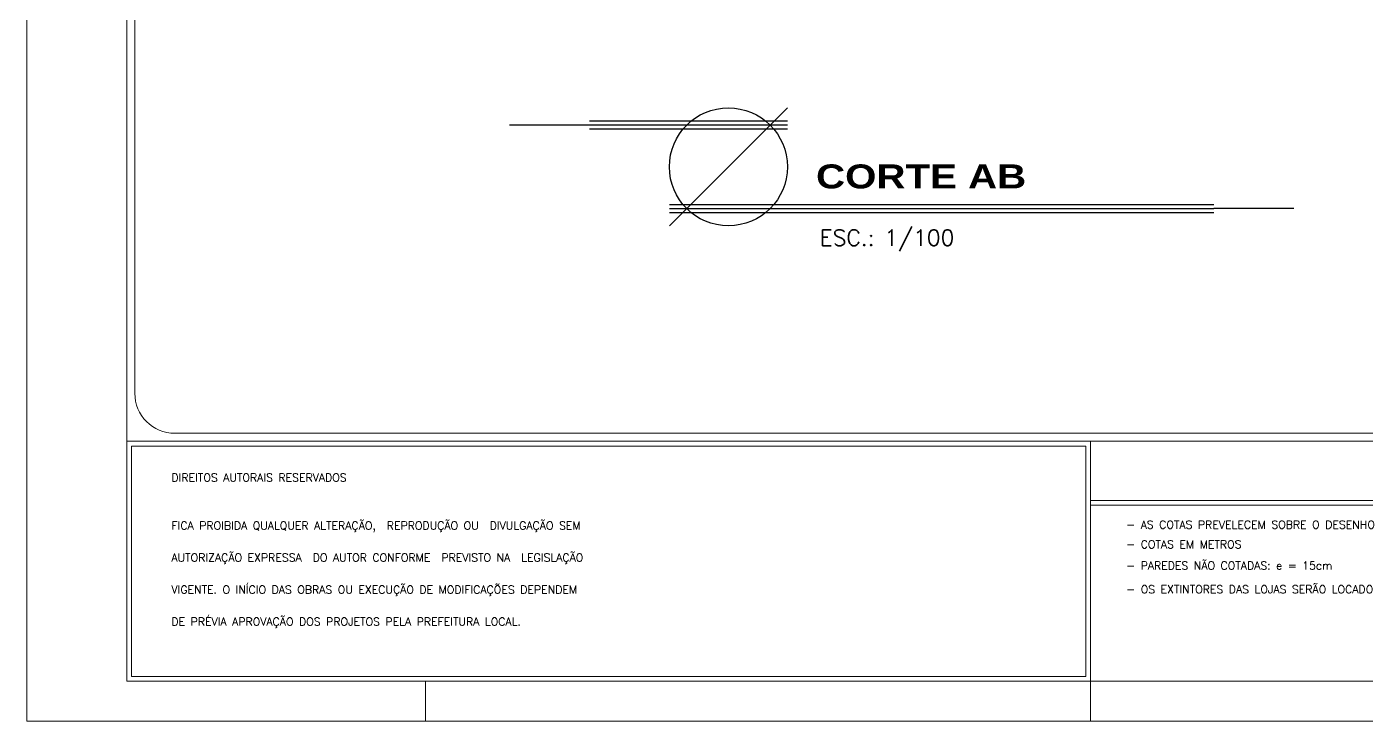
# Model space of a CAD drawing. Header units: millimetres. Extents: x 521 to 1055, y 261 to 520.
# Drawn here: x 791.15 to 824.63, y 435.88 to 453.25 of the extents above; entities that cross this region are included whole.
import ezdxf

# ---------------------------------------------------------------- set-up
doc = ezdxf.new("R2010")
doc.units = ezdxf.units.MM
doc.linetypes.add('CONTINU', pattern=[0])
doc.layers.add('0.1', color=8, linetype='Continuous', lineweight=13)
doc.layers.add('texto', color=1, linetype='Continuous')
doc.styles.add('ROMANS', font='romans')
doc.styles.add('SANSSERIFBOLD', font='sasb____.pfb', dxfattribs={"width": 1.2, "height": 0.6})
doc.styles.get("Standard").update_dxf_attribs({"font": 'romans.shx'})

# ---------------------------------------------------------------- blocks, each defined once
blk = doc.blocks.new('TITU-3')
at = {"layer": 'texto', "color": 1, "lineweight": -2}
for p, q in [((0.01475, 0.01475), (-0.01475, -0.01475)), ((-0.03471, 0.01043), (-0.05471, 0.01043)), ((0.01475, 0.01143), (-0.03471, 0.01143)), ((0.01475, 0.00943), (-0.03471, 0.00943)), ((-0.01475, -0.00943), (0.1213, -0.00943)), ((-0.01475, -0.01143), (0.1213, -0.01143)), ((0.1413, -0.01043), (0.1213, -0.01043))]:
    blk.add_line(p, q, dxfattribs=at)
at = {"layer": 'texto', "color": 7, "lineweight": -2}
for p, q in [((0.01475, 0.01043), (-0.03471, 0.01043)), ((-0.01475, -0.01043), (0.1213, -0.01043))]:
    blk.add_line(p, q, dxfattribs=at)
at = {"layer": 'texto', "color": 1, "lineweight": -2}
blk.add_circle((0, 0), 0.01475, dxfattribs=at)
at = {"layer": 'texto', "color": 4, "lineweight": -2}
blk.add_text('ESC.:', height=0.004, dxfattribs=at).set_placement((0.0228, -0.01972))
at = {"layer": 'texto', "color": 8, "lineweight": -2, "style": 'SANSSERIFBOLD', "width": 1.2}
blk.add_attdef('PLANTA--BAIXA', (0.0219, -0.0054), '', height=0.006, dxfattribs=at)
at = {"layer": 'texto', "color": 4, "lineweight": -2}
blk.add_attdef('0/0', (0.03898, -0.01972), '', height=0.004, dxfattribs=at)

msp = doc.modelspace()

# ---------------------------------------------------------------- linework, layer by layer
at = {"layer": '0.1', "color": 8}
for p, q in [((817.73668, 442.88495), (817.73668, 435.88495)), ((817.73668, 441.40495), (867.59668, 441.40495)), ((817.73668, 441.28495), (867.59668, 441.28495)), ((801.11668, 436.88495), (801.11668, 435.88495))]:
    msp.add_line(p, q, dxfattribs=at)
for points in [[(917.35668, 519.88495), (791.15229, 519.88495), (791.15229, 435.88495), (917.35668, 435.88495)], [(793.65229, 436.88495), (793.65229, 518.88495), (916.35668, 518.88495), (916.35668, 436.88495)], [(793.77229, 437.00495), (817.61668, 437.00495), (817.61668, 442.76495), (793.77229, 442.76495)]]:
    msp.add_lwpolyline(points, close=True, dxfattribs=at)
msp.add_lwpolyline([(900.53668, 517.68495, 0.41421356), (899.53668, 518.68495), (794.85229, 518.68495, 0.41421356), (793.85229, 517.68495), (793.85229, 444.08495, 0.41421356), (794.85229, 443.08495), (899.53668, 443.08495, 0.41421356), (900.53668, 444.08495)], format="xyb", close=True, dxfattribs=at)
msp.add_lwpolyline([(793.65229, 442.88495), (916.35668, 442.88495)], dxfattribs=at)

# ---------------------------------------------------------------- block references
at = {"layer": '0.1', "color": 8, "linetype": 'CONTINU', "lineweight": -2, "xscale": 100, "yscale": 100, "zscale": 100}
msp.add_blockref('TITU-3', (808.68739, 449.74665), dxfattribs=at).add_auto_attribs({'PLANTA--BAIXA': 'CORTE AB', '0/0': '1/100'})

# ---------------------------------------------------------------- texts
at = {"layer": '0.1', "color": 8, "style": 'ROMANS'}
for s, p in [('DIREITOS AUTORAIS RESERVADOS', (794.76695, 441.87591)), ('FICA PROIBIDA QUALQUER ALTERAÇÃO,  REPRODUÇÃO OU  DIVULGAÇÃO SEM', (794.76695, 440.67569)), ('- AS COTAS PREVELECEM SOBRE O DESENHO', (818.63025, 440.69932)), ('- COTAS EM METROS', (818.63025, 440.20713)), ('AUTORIZAÇÃO EXPRESSA  DO AUTOR CONFORME  PREVISTO NA  LEGISLAÇÃO', (794.76695, 439.87555)), ('- PAREDES NÃO COTADAS: e = 15cm', (818.63025, 439.67551)), ('VIGENTE. O INÍCIO DAS OBRAS OU EXECUÇÃO DE MODIFICAÇÕES DEPENDEM', (794.76695, 439.07541)), ('- OS EXTINTORES DAS LOJAS SERÃO LOCADOS E ESPECIFICADOS POR OCASIÃO DA VISTORIA.', (818.63025, 439.08265)), ('DE PRÉVIA APROVAÇÃO DOS PROJETOS PELA PREFEITURA LOCAL.', (794.76695, 438.27526))]:
    msp.add_text(s, height=0.2, dxfattribs=at).set_placement(p)

doc.saveas('drawing.dxf')
